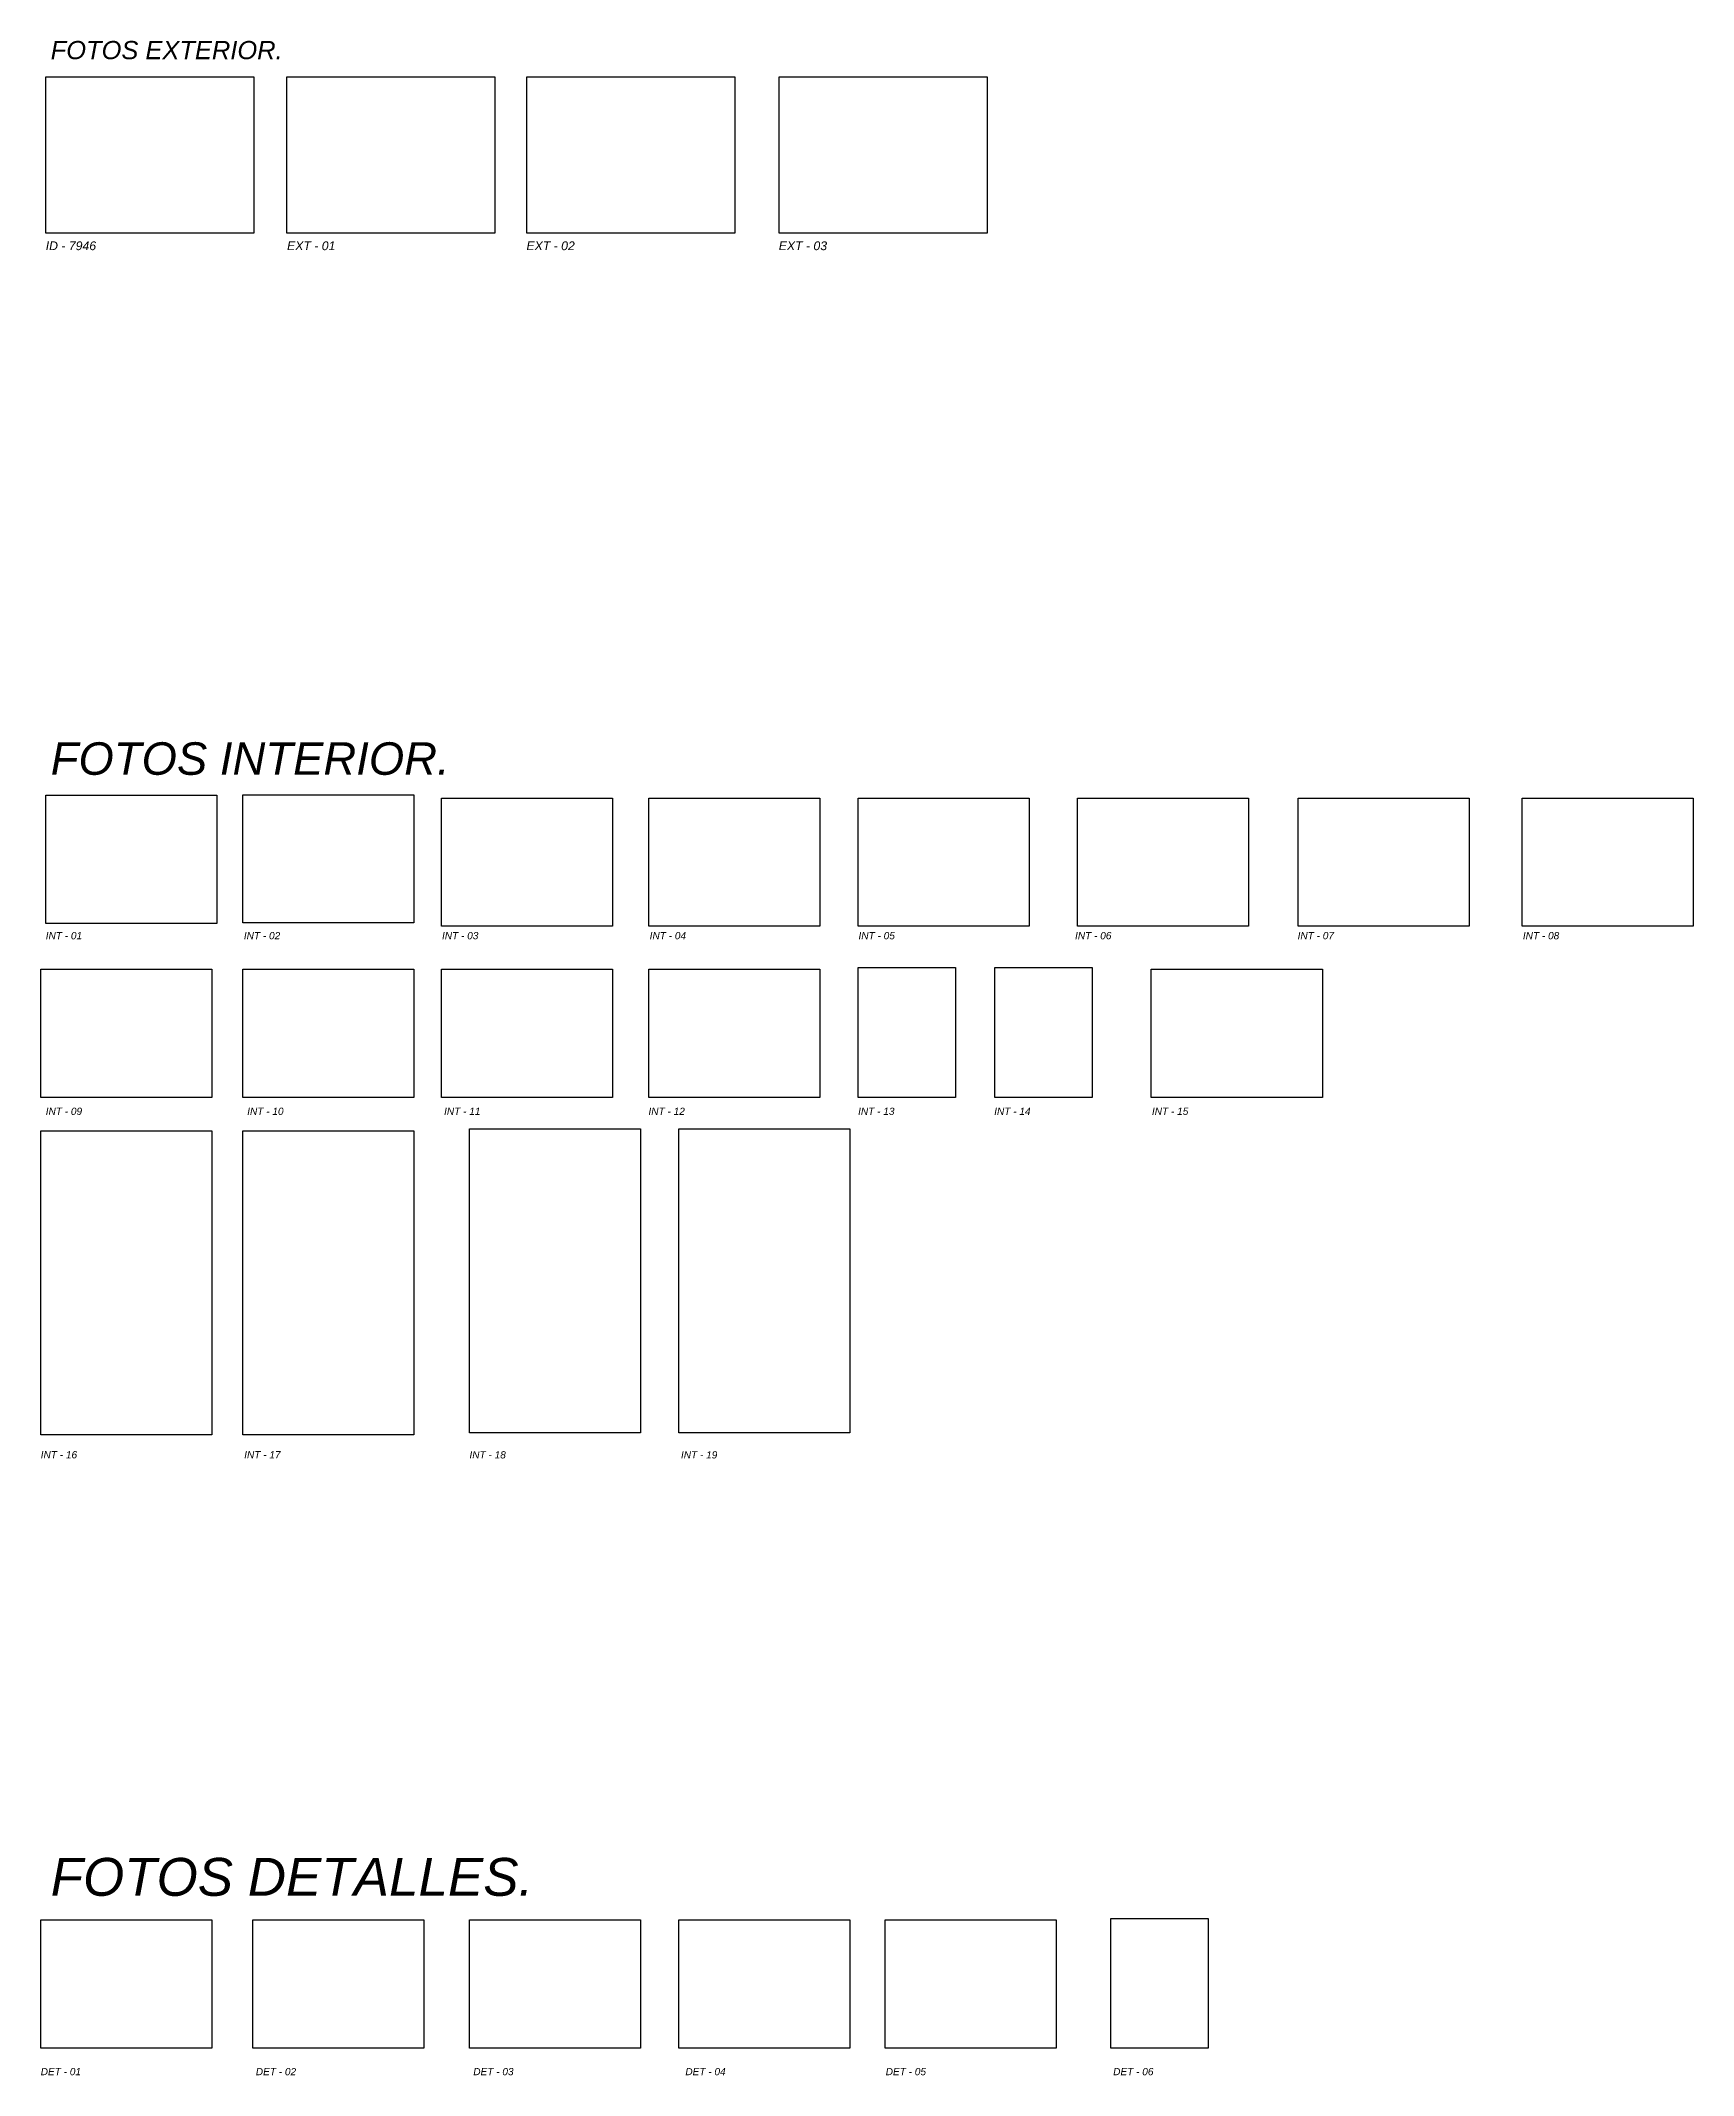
# Model space of a CAD drawing. Header units: millimetres. Extents: x 10930 to 21977, y 3767 to 7635.
# Drawn here: x 10929.76 to 10958.74, y 3797.16 to 3832.86 of the extents above; entities that cross this region are included whole.
import ezdxf

# ---------------------------------------------------------------- set-up
doc = ezdxf.new("R2010")
doc.units = ezdxf.units.MM
doc.layers.add('IMAGENES', color=191, linetype='Continuous')
doc.styles.get("Standard").update_dxf_attribs({"font": 'arial.ttf'})
picture_1 = doc.add_image_def('image1.jpg', size_in_pixel=(1280, 960))
picture_2 = doc.add_image_def('image2.jpg', size_in_pixel=(1280, 960))
picture_3 = doc.add_image_def('image3.jpg', size_in_pixel=(1280, 960))
picture_4 = doc.add_image_def('image4.jpg', size_in_pixel=(1280, 960))
picture_5 = doc.add_image_def('image5.jpg', size_in_pixel=(1280, 960))
picture_6 = doc.add_image_def('image6.jpg', size_in_pixel=(1280, 960))
picture_7 = doc.add_image_def('image7.jpg', size_in_pixel=(1280, 960))
picture_8 = doc.add_image_def('image8.jpg', size_in_pixel=(1280, 960))
picture_9 = doc.add_image_def('image9.jpg', size_in_pixel=(1280, 960))
picture_10 = doc.add_image_def('image10.jpg', size_in_pixel=(1280, 960))
picture_11 = doc.add_image_def('image11.jpg', size_in_pixel=(1280, 960))
picture_12 = doc.add_image_def('image12.jpg', size_in_pixel=(1280, 960))
picture_13 = doc.add_image_def('image13.jpg', size_in_pixel=(1280, 960))
picture_14 = doc.add_image_def('image14.jpg', size_in_pixel=(1280, 960))
picture_15 = doc.add_image_def('image15.jpg', size_in_pixel=(1280, 960))
picture_16 = doc.add_image_def('image16.jpg', size_in_pixel=(3024, 4032))
picture_17 = doc.add_image_def('image17.jpg', size_in_pixel=(3024, 4032))
picture_18 = doc.add_image_def('image18.png', size_in_pixel=(1242, 2208))
picture_19 = doc.add_image_def('image19.png', size_in_pixel=(1242, 2208))
picture_20 = doc.add_image_def('image20.png', size_in_pixel=(1242, 2208))
picture_21 = doc.add_image_def('image21.png', size_in_pixel=(1242, 2208))
picture_22 = doc.add_image_def('image22.jpg', size_in_pixel=(4032, 3024))
picture_23 = doc.add_image_def('image23.jpg', size_in_pixel=(1280, 960))
picture_24 = doc.add_image_def('image24.jpg', size_in_pixel=(1280, 960))
picture_25 = doc.add_image_def('image25.jpg', size_in_pixel=(1280, 960))
picture_26 = doc.add_image_def('image26.jpg', size_in_pixel=(4032, 3024))
picture_27 = doc.add_image_def('image27.jpg', size_in_pixel=(4032, 3024))
picture_28 = doc.add_image_def('image28.jpg', size_in_pixel=(3024, 4032))

msp = doc.modelspace()

# ---------------------------------------------------------------- texts
at = {"layer": 'IMAGENES', "color": 7, "attachment_point": 1}
for s, width, insert, char_height in [('{\\fArial|b0|i1|c0|p34;\\C230;FOTOS EXTERIOR.}', 4.80782, (10929.931, 3832.851), 0.31966), ('{\\fArial|b0|i1|c0|p34;\\C230;ID - 7946}', 1.88202, (10929.844, 3829.335), 0.15383), ('{\\fArial|b0|i1|c0|p34;\\C230;EXT - 01}', 1.88202, (10934.077, 3829.335), 0.15383), ('{\\fArial|b0|i1|c0|p34;\\C230;EXT - 02}', 1.88202, (10938.276, 3829.335), 0.15383), ('{\\fArial|b0|i1|c0|p34;\\C230;EXT - 03}', 1.88202, (10942.701, 3829.335), 0.15383), ('{\\fArial|b0|i1|c0|p34;\\C230;FOTOS INTERIOR.}', 7.49328, (10929.931, 3820.548), 0.57071), ('{\\fArial|b0|i1|c0|p34;\\C230;INT - 01}', 1.88202, (10929.844, 3817.219), 0.12648), ('{\\fArial|b0|i1|c0|p34;\\C230;INT - 02}', 1.88202, (10933.319, 3817.219), 0.12648), ('{\\fArial|b0|i1|c0|p34;\\C230;INT - 03}', 1.88202, (10936.795, 3817.219), 0.12648), ('{\\fArial|b0|i1|c0|p34;\\C230;INT - 04}', 1.88202, (10940.437, 3817.219), 0.12648), ('{\\fArial|b0|i1|c0|p34;\\C230;INT - 05}', 1.88202, (10944.1, 3817.219), 0.12648), ('{\\fArial|b0|i1|c0|p34;\\C230;INT - 06}', 1.88202, (10947.898, 3817.219), 0.12648), ('{\\fArial|b0|i1|c0|p34;\\C230;INT - 07}', 1.88202, (10951.802, 3817.219), 0.12648), ('{\\fArial|b0|i1|c0|p34;\\C230;INT - 08}', 1.88202, (10955.753, 3817.219), 0.12648), ('{\\fArial|b0|i1|c0|p34;\\C230;INT - 09}', 1.88202, (10929.844, 3814.138), 0.12648), ('{\\fArial|b0|i1|c0|p34;\\C230;INT - 10}', 1.88202, (10933.378, 3814.138), 0.12648), ('{\\fArial|b0|i1|c0|p34;\\C230;INT - 11}', 1.88202, (10936.831, 3814.138), 0.12648), ('{\\fArial|b0|i1|c0|p34;\\C230;INT - 12}', 1.88202, (10940.416, 3814.138), 0.12648), ('{\\fArial|b0|i1|c0|p34;\\C230;INT - 13}', 1.88202, (10944.093, 3814.138), 0.12648), ('{\\fArial|b0|i1|c0|p34;\\C230;INT - 14}', 1.88202, (10946.48, 3814.138), 0.12648), ('{\\fArial|b0|i1|c0|p34;\\C230;INT - 15}', 1.88202, (10949.247, 3814.138), 0.12648), ('{\\fArial|b0|i1|c0|p34;\\C230;INT - 16}', 1.88202, (10929.756, 3808.113), 0.12648), ('{\\fArial|b0|i1|c0|p34;\\C230;INT - 17}', 1.88202, (10933.325, 3808.113), 0.12648), ('{\\fArial|b0|i1|c0|p34;\\C230;INT - 18}', 1.88202, (10937.276, 3808.111), 0.12648), ('{\\fArial|b0|i1|c0|p34;\\C230;INT - 19}', 1.88202, (10940.986, 3808.111), 0.12648), ('{\\fArial|b0|i1|c0|p34;\\C230;FOTOS DETALLES.}', 10.33999, (10929.931, 3800.977), 0.66491), ('{\\fArial|b0|i1|c0|p34;\\C230;DET - 01}', 1.88202, (10929.756, 3797.291), 0.12648), ('{\\fArial|b0|i1|c0|p34;\\C230;DET - 02}', 1.88202, (10933.529, 3797.291), 0.12648), ('{\\fArial|b0|i1|c0|p34;\\C230;DET - 03}', 1.88202, (10937.343, 3797.291), 0.12648), ('{\\fArial|b0|i1|c0|p34;\\C230;DET - 04}', 1.88202, (10941.063, 3797.291), 0.12648), ('{\\fArial|b0|i1|c0|p34;\\C230;DET - 05}', 1.88202, (10944.577, 3797.291), 0.12648), ('{\\fArial|b0|i1|c0|p34;\\C230;DET - 06}', 1.88202, (10948.567, 3797.291), 0.12648)]:
    msp.add_mtext_dynamic_manual_height_columns(s, width=width, gutter_width=12.5, heights=[0], dxfattribs=dict(at, insert=insert, char_height=char_height))

# ---------------------------------------------------------------- pictures from other files: only their frames are drawn
at = {"layer": 'IMAGENES', "color": 5}
image = msp.add_image(picture_1, insert=(10929.844, 3829.482), size_in_units=(3.649, 2.737), dxfattribs=at)
image.dxf.flags = 7
image = msp.add_image(picture_2, insert=(10934.073, 3829.482), size_in_units=(3.649, 2.737), dxfattribs=at)
image.dxf.flags = 7
image = msp.add_image(picture_3, insert=(10938.283, 3829.482), size_in_units=(3.649, 2.737), dxfattribs=at)
image.dxf.flags = 7
image = msp.add_image(picture_4, insert=(10942.707, 3829.482), size_in_units=(3.649, 2.737), dxfattribs=at)
image.dxf.flags = 7
image = msp.add_image(picture_5, insert=(10929.844, 3817.368), size_in_units=(3, 2.25), dxfattribs=at)
image.dxf.flags = 7
image = msp.add_image(picture_6, insert=(10933.3, 3817.378), size_in_units=(3, 2.25), dxfattribs=at)
image.dxf.flags = 7
image = msp.add_image(picture_7, insert=(10936.785, 3817.32), size_in_units=(3, 2.25), dxfattribs=at)
image.dxf.flags = 7
image = msp.add_image(picture_7, insert=(10940.42, 3817.32), size_in_units=(3, 2.25), dxfattribs=at)
image.dxf.flags = 7
image = msp.add_image(picture_8, insert=(10944.094, 3817.32), size_in_units=(3, 2.25), dxfattribs=at)
image.dxf.flags = 7
image = msp.add_image(picture_9, insert=(10947.941, 3817.32), size_in_units=(3, 2.25), dxfattribs=at)
image.dxf.flags = 7
image = msp.add_image(picture_10, insert=(10951.813, 3817.32), size_in_units=(3, 2.25), dxfattribs=at)
image.dxf.flags = 7
image = msp.add_image(picture_11, insert=(10955.742, 3817.32), size_in_units=(3, 2.25), dxfattribs=at)
image.dxf.flags = 7
image = msp.add_image(picture_12, insert=(10929.756, 3814.319), size_in_units=(3, 2.25), dxfattribs=at)
image.dxf.flags = 7
image = msp.add_image(picture_13, insert=(10933.3, 3814.319), size_in_units=(3, 2.25), dxfattribs=at)
image.dxf.flags = 7
image = msp.add_image(picture_14, insert=(10936.785, 3814.319), size_in_units=(3, 2.25), dxfattribs=at)
image.dxf.flags = 7
image = msp.add_image(picture_15, insert=(10940.42, 3814.319), size_in_units=(3, 2.25), dxfattribs=at)
image.dxf.flags = 7
image = msp.add_image(picture_16, insert=(10944.094, 3814.319), size_in_units=(1.707, 2.276), dxfattribs=at)
image.dxf.flags = 7
image = msp.add_image(picture_17, insert=(10946.491, 3814.319), size_in_units=(1.707, 2.276), dxfattribs=at)
image.dxf.flags = 7
image = msp.add_image(picture_22, insert=(10949.236, 3814.319), size_in_units=(3, 2.25), dxfattribs=at)
image.dxf.flags = 7
image = msp.add_image(picture_20, insert=(10937.276, 3808.433), size_in_units=(3, 5.333), dxfattribs=at)
image.dxf.flags = 7
image = msp.add_image(picture_21, insert=(10940.95, 3808.433), size_in_units=(3, 5.333), dxfattribs=at)
image.dxf.flags = 7
image = msp.add_image(picture_18, insert=(10929.756, 3808.4), size_in_units=(3, 5.333), dxfattribs=at)
image.dxf.flags = 7
image = msp.add_image(picture_19, insert=(10933.3, 3808.4), size_in_units=(3, 5.333), dxfattribs=at)
image.dxf.flags = 7
image = msp.add_image(picture_23, insert=(10929.756, 3797.64), size_in_units=(3, 2.25), dxfattribs=at)
image.dxf.flags = 7
image = msp.add_image(picture_24, insert=(10933.478, 3797.64), size_in_units=(3, 2.25), dxfattribs=at)
image.dxf.flags = 7
image = msp.add_image(picture_25, insert=(10937.276, 3797.64), size_in_units=(3, 2.25), dxfattribs=at)
image.dxf.flags = 7
image = msp.add_image(picture_26, insert=(10940.95, 3797.64), size_in_units=(3, 2.25), dxfattribs=at)
image.dxf.flags = 7
image = msp.add_image(picture_27, insert=(10944.565, 3797.64), size_in_units=(3, 2.25), dxfattribs=at)
image.dxf.flags = 7
image = msp.add_image(picture_28, insert=(10948.524, 3797.64), size_in_units=(1.707, 2.276), dxfattribs=at)
image.dxf.flags = 7

doc.saveas('drawing.dxf')
